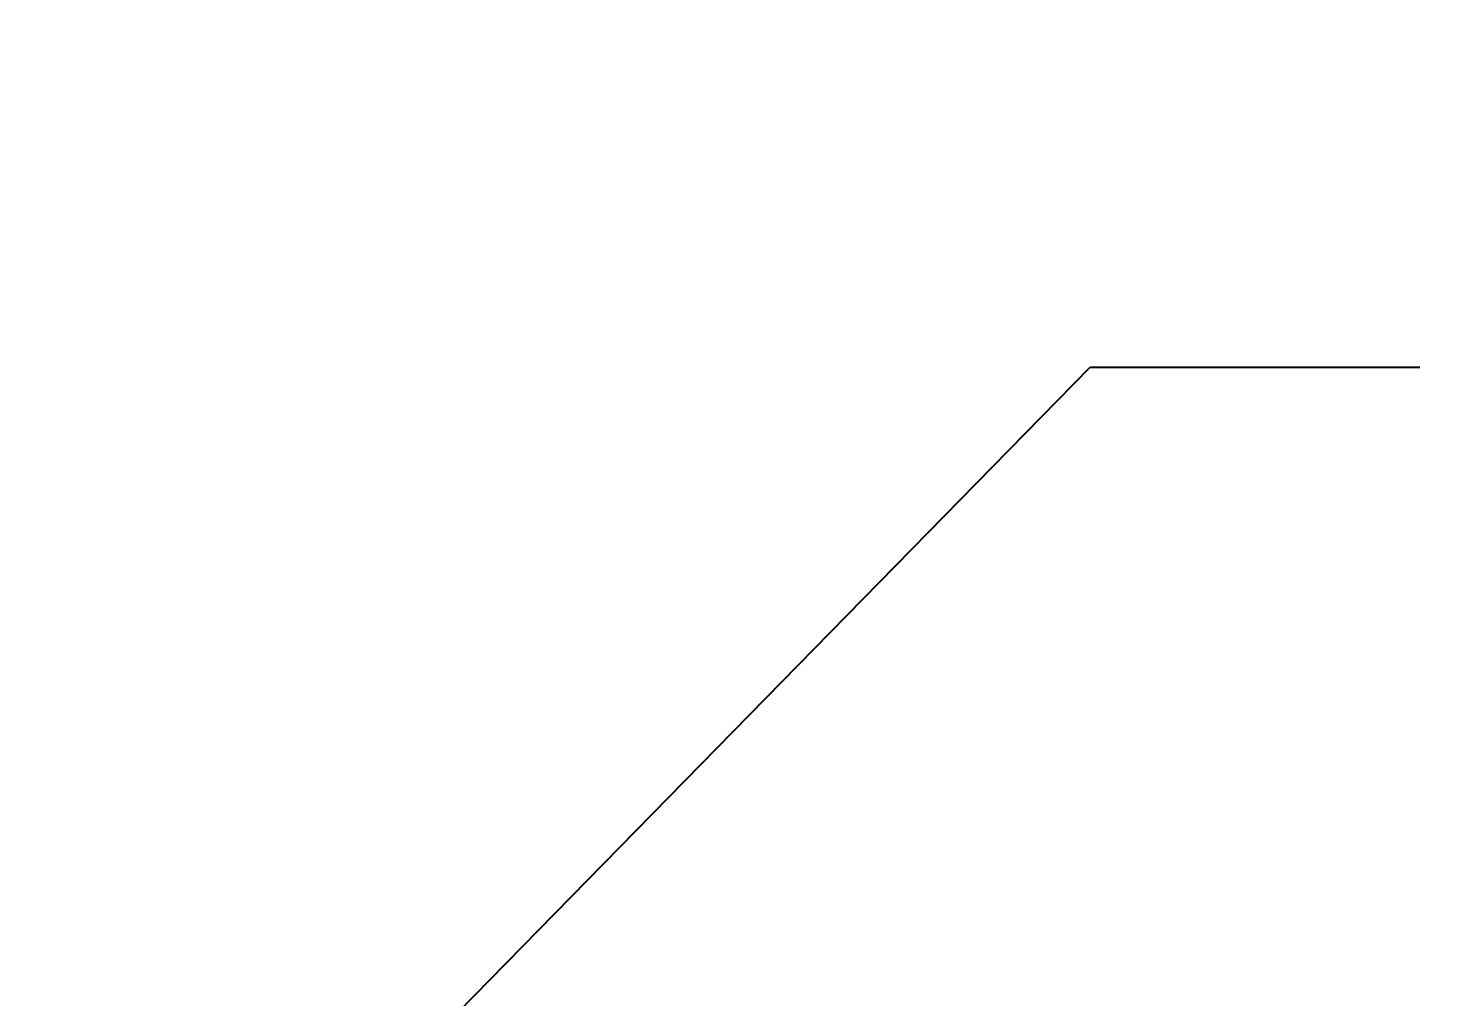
# Model space of a CAD drawing. Header units: millimetres. Extents: x -383313 to -161684, y -117025 to 99224.
# Drawn here: x -335222.9 to -335037.7, y 29813 to 29939.5 of the extents above; entities that cross this region are included whole.
import ezdxf
from ezdxf import colors
from ezdxf.entities.mleader import LeaderData, LeaderLine
from ezdxf.math import Vec2, Vec3

# ---------------------------------------------------------------- set-up
doc = ezdxf.new("R2010")
doc.units = ezdxf.units.MM
doc.header["$MEASUREMENT"] = 0

msp = doc.modelspace()

# ---------------------------------------------------------------- leaders
at = {"ltscale": 100}
ml = msp.add_multileader_mtext('Standard', dxfattribs=at)
ml.set_content('Bl-15.1', color=256)
ml.set_leader_properties()
ml.build(insert=Vec2(0, 0))
ml.multileader.update_dxf_attribs({"text_right_attachment_type": 6, "dogleg_length": 0.36, "arrow_head_size": 0.18})
ctx = ml.context
ctx.base_point, ctx.char_height, ctx.arrow_head_size, ctx.landing_gap_size, ctx.plane_origin = Vec3(-335041.22817, 29895.26171), 80, 0.18, 0.09, Vec3(-336477.12164, 29386.26409)
ctx.right_attachment = 6
notes = []
notes.append((ctx, [(0, (1, 1, 0), (-335084.26774, 29895.26171), (1, 0), 43.03956, [(0, [(-335222.90769, 29753.67972)], 0, [])])]))
ctx.mtext.insert, ctx.mtext.flow_direction = Vec3(-335041.13817, 29935.26171), 5
for ctx, leaders in notes:
    for number, flags, end, landing, length, lines in leaders:
        leader = LeaderData()
        leader.index, (leader.has_last_leader_line, leader.has_dogleg_vector, leader.attachment_direction) = number, flags
        leader.last_leader_point, leader.dogleg_vector, leader.dogleg_length = Vec3(end), Vec3(landing), length
        for number, points, colour, breaks in lines:
            line = LeaderLine()
            line.index, line.vertices, line.color, line.breaks = number, Vec3.list(points), colors.encode_raw_color(colour), breaks
            leader.lines.append(line)
        ctx.leaders.append(leader)

doc.saveas('drawing.dxf')
